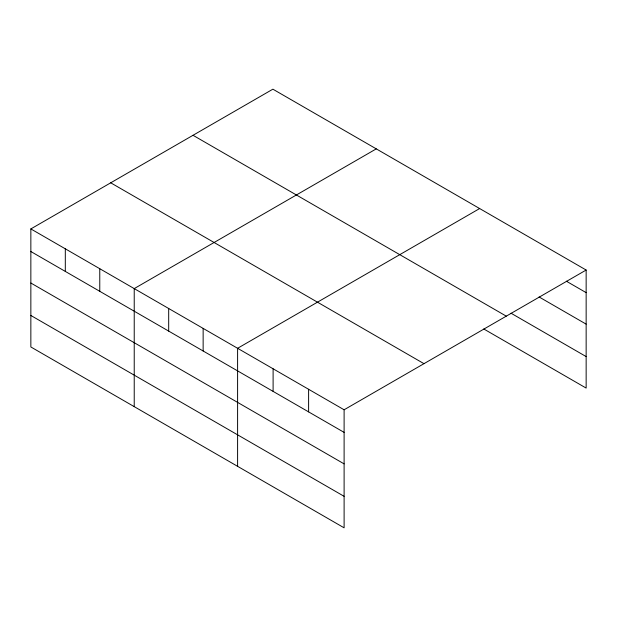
<?xml version="1.0" encoding="UTF-8"?>
<svg xmlns="http://www.w3.org/2000/svg" width="617" height="617" viewBox="0 0 617 617"><rect width="100%" height="100%" fill="white"/><g stroke="black" fill="none" stroke-linecap="round" stroke-linejoin="round"><path stroke-width="0.93" d="M30.85 228.922L344.109 409.781L344.109 527.82L30.85 346.962L30.85 228.922L272.891 89.18L586.15 270.038L586.15 388.078L483.767 328.969M376.27 148.867L134.228 288.602L134.228 406.642M479.64 208.546L237.599 348.289L237.599 466.329M344.109 409.781L586.15 270.038M566.337 281.198L586.15 292.635M539.088 296.962L586.15 324.133M511.015 313.205L586.15 356.58M193.021 135.293L506.279 316.151M110.721 182.809L423.979 363.668M30.85 251.52L344.109 432.378M30.85 283.018L344.109 463.876M30.85 315.464L344.109 496.323M308.608 389.281L308.608 411.878M273.107 368.789L273.107 391.386M203.14 328.391L203.14 350.996M168.688 308.5L168.688 331.098M99.769 268.711L99.769 291.309M65.309 248.813L65.309 271.418"/></g></svg>
